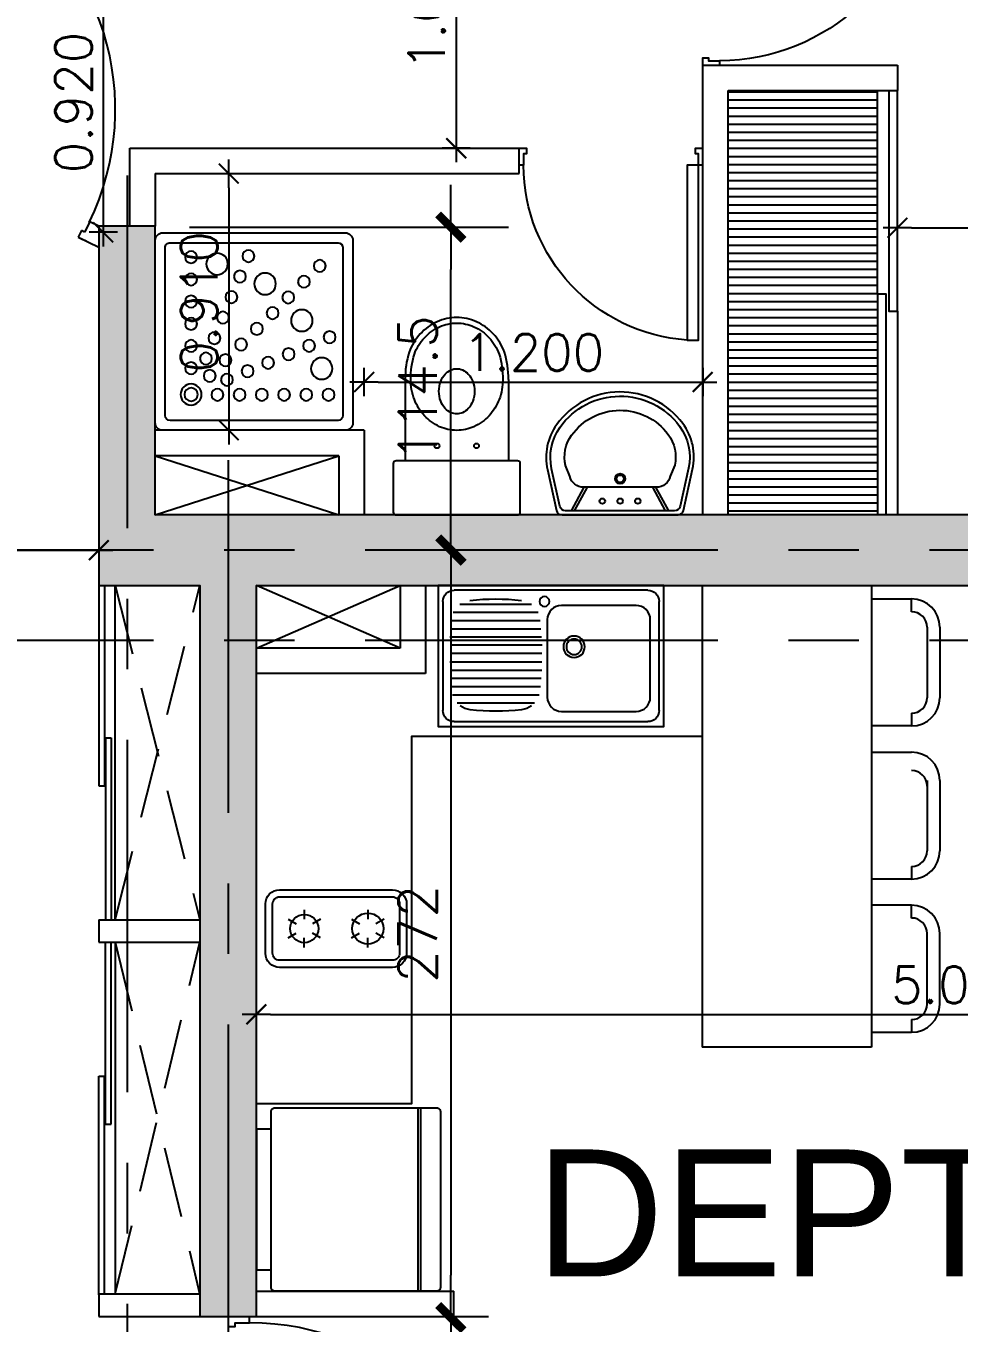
# Model space of a CAD drawing. Header units: millimetres. Extents: x 0 to 223, y -18 to 76.
# Drawn here: x 187.974 to 191.281, y 32.66 to 37.258 of the extents above; entities that cross this region are included whole.
import ezdxf

# ---------------------------------------------------------------- set-up
doc = ezdxf.new("R2010")
doc.units = ezdxf.units.MM
doc.linetypes.add('CENTER', pattern=[2, 1.25, -0.25, 0.25, -0.25])
doc.linetypes.add('HIDDEN', pattern=[0.375, 0.25, -0.125])
for name, color, linetype in [('01', 1, 'Continuous'), ('04', 4, 'Continuous'), ('06', 6, 'Continuous'), ('COTAS1', 2, 'Continuous'), ('Cotas2', 1, 'Continuous'), ('EJES', 1, 'CENTER'), ('GRIS', 9, 'Continuous'), ('MUROS_EST', 5, 'Continuous'), ('PUERTAS', 1, 'Continuous'), ('VIGAS_1', 2, 'Continuous')]:
    doc.layers.add(name, color=color, linetype=linetype)
doc.styles.add('Arial', font='arial.ttf')
doc.styles.add('INTERARQ', font='ROMANS.SHX')
doc.styles.add('ROMANS', font='romans.shx', dxfattribs={"height": 16.875})
doc.dimstyles.new('ESCALA_1-50', dxfattribs={"dimtxt": 0.13, "dimasz": 0.05, "dimexe": 0.18, "dimexo": 0.0625, "dimgap": 0.04, "dimtad": 1, "dimdec": 3, "dimzin": 0, "dimdsep": 46, "dimtxsty": 'INTERARQ', "dimblk": 'DIMTICK', "dimcen": 0.09, "dimse1": 1, "dimse2": 1, "dimclrd": 1, "dimclre": 1, "dimclrt": 2, "dimadec": 0, "dimazin": 0, "dimtfac": 4.5, "dimtdec": 3, "dimtofl": 0, "dimtmove": 2, "dimatfit": 3, "dimldrblk": 'DIMTICK', "dimfxl": 1, "dimtolj": 1, "dimtzin": 0, "dimarcsym": 0})
pattern_1 = [(0, (0, 0), (0, 6.985), [5.08, -1.905]), (90, (0, 0), (-6.985, 4e-16), [5.08, -1.905])]

# ---------------------------------------------------------------- blocks, each defined once
blk = doc.blocks.new('DIMTICK')
at = {"color": 1}
for p, q in [((0, 1), (0, -1)), ((-1, 0), (1, 0))]:
    blk.add_line(p, q, dxfattribs=at)
at = {"color": 3, "const_width": 0.141}
blk.add_lwpolyline([(0.707, 0.707), (-0.707, -0.707)], dxfattribs=at)
blk = doc.blocks.new('*D172')
at = {"layer": '01', "color": 1, "lineweight": -2, "transparency": 16777216}
blk.add_line((188.2477, 37.3964), (188.2477, 36.5765), dxfattribs=at)
at = {"layer": 'Defpoints', "color": 0, "transparency": 16777216}
for p in [(188.43, 37.4464), (188.2477, 36.5265), (188.43, 36.5265)]:
    blk.add_point(p, dxfattribs=at)
at = {"layer": '01', "color": 1, "lineweight": -2, "transparency": 16777216, "xscale": 0.05, "yscale": 0.05, "zscale": 0.05}
for p, rotation in [((188.2477, 37.4464), 90), ((188.2477, 36.5265), 270)]:
    blk.add_blockref('DIMTICK', p, dxfattribs=dict(at, rotation=rotation))
at = {"layer": '01', "color": 2, "transparency": 16777216, "insert": (188.1427, 36.9865), "char_height": 0.13, "attachment_point": 5, "rotation": 90, "style": 'INTERARQ'}
blk.add_mtext('\\A1;0.920', dxfattribs=at)
blk = doc.blocks.new('P_75')
at = {"color": 9}
blk.add_arc((-0.0129, 0.0592), 0.7221, 93.336, 179.9333, dxfattribs=at)
at = {"layer": 'PUERTAS'}
blk.add_lwpolyline([(-0.015, 0.06), (-0.055, 0.06), (-0.055, 0.78), (-0.0149, 0.78)], close=True, dxfattribs=at)
for points in [[(-0.75, 0), (-0.725, 0), (-0.725, 0.02), (-0.735, 0.02), (-0.735, 0.06), (-0.75, 0.06)], [(0, 0.06), (-0.015, 0.06), (-0.015, 0.02), (-0.025, 0.02), (-0.025, 0), (0, 0)]]:
    blk.add_lwpolyline(points, dxfattribs=at)
blk = doc.blocks.new('LAVPLATO')
for p, q in [((-0.343, -0.017), (0.343, -0.017)), ((-0.383, -0.443), (-0.383, -0.057)), ((0.0694, -0.0675), (0.3226, -0.0675)), ((0.383, -0.057), (0.383, -0.443)), ((0.0387, -0.1255), (0.3533, -0.1255)), ((0.0458, -0.0965), (0.3462, -0.0965)), ((0.0338, -0.1835), (0.3582, -0.1835)), ((0.0357, -0.1545), (0.3563, -0.1545)), ((0.0315, -0.2115), (0.3574, -0.2115)), ((0.0319, -0.2415), (0.3578, -0.2415)), ((0.0323, -0.2715), (0.3582, -0.2715)), ((0.0327, -0.3015), (0.3578, -0.3015)), ((0.0342, -0.3305), (0.3563, -0.3305)), ((0.0342, -0.3305), (0.3563, -0.3305)), ((0.0369, -0.3595), (0.3536, -0.3595)), ((0.0369, -0.3595), (0.3536, -0.3595)), ((0.0416, -0.3885), (0.3489, -0.3885)), ((0.0586, -0.4175), (0.3319, -0.4175)), ((0.343, -0.483), (-0.343, -0.483))]:
    blk.add_line(p, q)
blk.add_lwpolyline([(-0.4, 0), (0.4, 0), (0.4, -0.5), (-0.4, -0.5)], close=True)
blk.add_lwpolyline([(-0.302, -0.0709), (-0.037, -0.0709, -0.414214), (0.013, -0.1209), (0.013, -0.3965, -0.414214), (-0.037, -0.4465), (-0.302, -0.4465, -0.414214), (-0.352, -0.3965), (-0.352, -0.1209, -0.414214)], format="xyb", close=True)
for centre, radius in [((0.023, -0.057), 0.0175), ((-0.082, -0.2175), 0.038), ((-0.082, -0.2175), 0.0275)]:
    blk.add_circle(centre, radius)
for centre, radius, start, end in [((-0.343, -0.057), 0.04, 90, 180), ((0.343, -0.057), 0.04, 360, 90), ((0.196, -0.7978), 0.75, 83.0207, 96.9793), ((-0.343, -0.443), 0.04, 180, 270), ((0.1132, -0.3662), 0.075, 233.5695, 263.0207), ((0.1952, 0.3038), 0.75, 263.0207, 276.9793), ((0.2773, -0.3662), 0.075, 276.9793, 306.4305), ((0.343, -0.443), 0.04, 270, 360)]:
    blk.add_arc(centre, radius, start, end)
blk = doc.blocks.new('cocina_2platos')
for p, q in [((-0.17, -0.0798), (-0.1533, -0.1086)), ((-0.1033, -0.0798), (-0.12, -0.1086)), ((-0.2033, -0.1375), (-0.17, -0.1375)), ((-0.07, -0.1375), (-0.1033, -0.1375)), ((-0.17, -0.1952), (-0.1533, -0.1664)), ((-0.1033, -0.1952), (-0.12, -0.1664)), ((-0.17, -0.3048), (-0.1533, -0.3336)), ((-0.1033, -0.3048), (-0.12, -0.3336)), ((-0.2033, -0.3625), (-0.17, -0.3625)), ((-0.07, -0.3625), (-0.1033, -0.3625)), ((-0.17, -0.4202), (-0.1533, -0.3914)), ((-0.1033, -0.4202), (-0.12, -0.3914))]:
    blk.add_line(p, q)
blk.add_lwpolyline([(-0.2741, -0.45), (-0.2741, -0.05, -0.414214), (-0.2241, 0), (-0.0491, 0, -0.414214), (0.0009, -0.05), (0.0009, -0.45, -0.414214), (-0.0491, -0.5), (-0.2241, -0.5, -0.414214)], format="xyb", close=True)
at = {"color": 9}
blk.add_lwpolyline([(-0.2491, -0.45), (-0.2491, -0.05, -0.414214), (-0.2241, -0.025), (-0.0491, -0.025, -0.414214), (-0.0241, -0.05), (-0.0241, -0.45, -0.414214), (-0.0491, -0.475), (-0.2241, -0.475, -0.414214)], format="xyb", close=True, dxfattribs=at)
for centre, radius in [((-0.1366, -0.1375), 0.055), ((-0.1366, -0.3625), 0.05)]:
    blk.add_circle(centre, radius)
blk = doc.blocks.new('REFRI')
for p, q in [((-0.58, -0.325), (-0.58, 0.325)), ((-0.57, -0.325), (-0.57, 0.325))]:
    blk.add_line(p, q)
blk.add_lwpolyline([(-0.6368, 0.325), (-0.0632, 0.325, -0.414214), (-0.05, 0.3118), (-0.05, -0.3118, -0.414214), (-0.0632, -0.325), (-0.6368, -0.325, -0.414214), (-0.65, -0.3118), (-0.65, 0.3118, -0.414214)], format="xyb", close=True)
blk.add_lwpolyline([(-0.05, 0.25), (0, 0.25), (0, -0.25), (-0.05, -0.25)])
blk = doc.blocks.new('TICK1')
at = {"color": 2, "const_width": 0.2}
blk.add_lwpolyline([(-0.3, -0.3), (0.3, 0.3)], dxfattribs=at)
at = {"color": 2}
for points in [[(0, 0), (-1, 0)], [(0, 0), (1, 0)]]:
    blk.add_lwpolyline(points, dxfattribs=at)
blk = doc.blocks.new('P_65')
at = {"color": 9}
blk.add_arc((-0.0126, 0.059), 0.6224, 93.9051, 179.909, dxfattribs=at)
at = {"layer": 'PUERTAS'}
blk.add_lwpolyline([(-0.015, 0.06), (-0.055, 0.06), (-0.055, 0.68), (-0.015, 0.68)], close=True, dxfattribs=at)
for points in [[(-0.65, 0), (-0.625, 0), (-0.625, 0.02), (-0.635, 0.02), (-0.635, 0.06), (-0.65, 0.06)], [(0, 0.06), (-0.015, 0.06), (-0.015, 0.02), (-0.025, 0.02), (-0.025, 0), (0, 0)]]:
    blk.add_lwpolyline(points, dxfattribs=at)
blk = doc.blocks.new('SAPLN038')
at = {"color": 0}
for p, q in [((0.05, 0.75), (0.05, 0.07)), ((0.75, 0.77), (0.07, 0.77)), ((0.77, 0.07), (0.77, 0.75)), ((0.07, 0.05), (0.75, 0.05))]:
    blk.add_line(p, q, dxfattribs=at)
blk.add_lwpolyline([(0.04, 0.01), (0.78, 0.01, 0.414214), (0.81, 0.04), (0.81, 0.78, 0.414214), (0.78, 0.81), (0.04, 0.81, 0.414214), (0.01, 0.78), (0.01, 0.04, 0.414214)], format="xyb", close=True)
blk.add_lwpolyline([(0.04, 0.01), (0.78, 0.01, 0.414214), (0.81, 0.04), (0.81, 0.78, 0.414214), (0.78, 0.81), (0.04, 0.81, 0.414214), (0.01, 0.78), (0.01, 0.04, 0.414214)], format="xyb", close=True, dxfattribs=at)
for centre, radius in [((0.1541, 0.7116), 0.0243), ((0.3871, 0.7161), 0.0243), ((0.2602, 0.684), 0.0437), ((0.6758, 0.6758), 0.0243), ((0.1541, 0.6216), 0.0243), ((0.3527, 0.633), 0.0243), ((0.4547, 0.6035), 0.0437), ((0.6122, 0.6122), 0.0243), ((0.1541, 0.5316), 0.0243), ((0.3182, 0.5498), 0.0243), ((0.5486, 0.5486), 0.0243), ((0.2838, 0.4667), 0.0243), ((0.4849, 0.4849), 0.0243), ((0.6035, 0.4547), 0.0437), ((0.1541, 0.4416), 0.0243), ((0.4213, 0.4213), 0.0243), ((0.1541, 0.3516), 0.0243), ((0.2493, 0.3836), 0.0243), ((0.3576, 0.3576), 0.0243), ((0.6329, 0.3529), 0.0243), ((0.7161, 0.3873), 0.0243), ((0.2149, 0.3004), 0.0243), ((0.294, 0.294), 0.0243), ((0.5498, 0.3184), 0.0243), ((0.1541, 0.2616), 0.0243), ((0.3835, 0.2495), 0.0243), ((0.4666, 0.284), 0.0243), ((0.684, 0.2602), 0.0437), ((0.2304, 0.2304), 0.0243), ((0.3003, 0.2151), 0.0243), ((0.155, 0.155), 0.0428), ((0.155, 0.155), 0.0268), ((0.2616, 0.155), 0.0243), ((0.3516, 0.155), 0.0243), ((0.4416, 0.155), 0.0243), ((0.5316, 0.155), 0.0243), ((0.6216, 0.155), 0.0243), ((0.7116, 0.155), 0.0243)]:
    blk.add_circle(centre, radius, dxfattribs=at)
for centre, start, end in [((0.07, 0.75), 90, 180), ((0.75, 0.75), 0, 90), ((0.07, 0.07), 180, 270), ((0.75, 0.07), 270, 0)]:
    blk.add_arc(centre, 0.02, start, end, dxfattribs=at)
blk = doc.blocks.new('*D262')
at = {"layer": '01', "color": 1, "lineweight": -2, "transparency": 16777216}
blk.add_line((186.8821, 35.3997), (188.1821, 35.3997), dxfattribs=at)
at = {"layer": 'Defpoints', "color": 0, "transparency": 16777216}
for p in [(186.8321, 35.3997), (188.2321, 35.3997), (188.2321, 35.3997)]:
    blk.add_point(p, dxfattribs=at)
at = {"layer": '01', "color": 1, "lineweight": -2, "transparency": 16777216, "xscale": 0.05, "yscale": 0.05, "zscale": 0.05, "rotation": 180}
blk.add_blockref('DIMTICK', (186.8321, 35.3997), dxfattribs=at)
at = {"layer": '01', "color": 1, "lineweight": -2, "transparency": 16777216, "xscale": 0.05, "yscale": 0.05, "zscale": 0.05}
blk.add_blockref('DIMTICK', (188.2321, 35.3997), dxfattribs=at)
at = {"layer": '01', "color": 2, "transparency": 16777216, "insert": (187.5321, 35.5047), "char_height": 0.13, "attachment_point": 5, "style": 'INTERARQ'}
blk.add_mtext('\\A1;1.400', dxfattribs=at)
blk = doc.blocks.new('*D263')
at = {"layer": '01', "color": 1, "lineweight": -2, "transparency": 16777216}
blk.add_line((191.1121, 36.5429), (193.7403, 36.5429), dxfattribs=at)
at = {"layer": 'Defpoints', "color": 0, "transparency": 16777216}
for p in [(193.7903, 36.5429), (191.0621, 35.5247), (193.7903, 35.5247)]:
    blk.add_point(p, dxfattribs=at)
at = {"layer": '01', "color": 1, "lineweight": -2, "transparency": 16777216, "xscale": 0.05, "yscale": 0.05, "zscale": 0.05, "rotation": 180}
blk.add_blockref('DIMTICK', (191.0621, 36.5429), dxfattribs=at)
at = {"layer": '01', "color": 1, "lineweight": -2, "transparency": 16777216, "xscale": 0.05, "yscale": 0.05, "zscale": 0.05}
blk.add_blockref('DIMTICK', (193.7903, 36.5429), dxfattribs=at)
at = {"layer": '01', "color": 2, "transparency": 16777216, "insert": (192.4262, 36.6479), "char_height": 0.13, "attachment_point": 5, "style": 'INTERARQ'}
blk.add_mtext('\\A1;2.728', dxfattribs=at)
blk = doc.blocks.new('*D265')
at = {"layer": '01', "color": 1, "lineweight": -2, "transparency": 16777216}
blk.add_line((189.4985, 37.8296), (189.4985, 36.8747), dxfattribs=at)
at = {"layer": 'Defpoints', "color": 0, "transparency": 16777216}
for p in [(188.7822, 37.8796), (188.7822, 36.8247), (189.4985, 36.8247)]:
    blk.add_point(p, dxfattribs=at)
at = {"layer": '01', "color": 1, "lineweight": -2, "transparency": 16777216, "xscale": 0.05, "yscale": 0.05, "zscale": 0.05}
for p, rotation in [((189.4985, 37.8796), 90), ((189.4985, 36.8247), 270)]:
    blk.add_blockref('DIMTICK', p, dxfattribs=dict(at, rotation=rotation))
at = {"layer": '01', "color": 2, "transparency": 16777216, "insert": (189.3935, 37.3521), "char_height": 0.13, "attachment_point": 5, "rotation": 90, "style": 'INTERARQ'}
blk.add_mtext('\\A1;1.055', dxfattribs=at)
blk = doc.blocks.new('*D266')
at = {"layer": '01', "color": 1, "lineweight": -2, "transparency": 16777216}
blk.add_line((189.2221, 35.9958), (190.3221, 35.9958), dxfattribs=at)
at = {"layer": 'Defpoints', "color": 0, "transparency": 16777216}
for p in [(190.3721, 35.9958), (189.1721, 35.5247), (190.3721, 35.5247)]:
    blk.add_point(p, dxfattribs=at)
at = {"layer": '01', "color": 1, "lineweight": -2, "transparency": 16777216, "xscale": 0.05, "yscale": 0.05, "zscale": 0.05, "rotation": 180}
blk.add_blockref('DIMTICK', (189.1721, 35.9958), dxfattribs=at)
at = {"layer": '01', "color": 1, "lineweight": -2, "transparency": 16777216, "xscale": 0.05, "yscale": 0.05, "zscale": 0.05}
blk.add_blockref('DIMTICK', (190.3721, 35.9958), dxfattribs=at)
at = {"layer": '01', "color": 2, "transparency": 16777216, "insert": (189.7721, 36.1008), "char_height": 0.13, "attachment_point": 5, "style": 'INTERARQ'}
blk.add_mtext('\\A1;1.200', dxfattribs=at)
blk = doc.blocks.new('*D267')
at = {"layer": '01', "color": 1, "lineweight": -2, "transparency": 16777216}
blk.add_line((188.6925, 36.6847), (188.6925, 35.8747), dxfattribs=at)
at = {"layer": 'Defpoints', "color": 0, "transparency": 16777216}
for p in [(189.1721, 36.7347), (188.6925, 35.8247), (189.1721, 35.8247)]:
    blk.add_point(p, dxfattribs=at)
at = {"layer": '01', "color": 1, "lineweight": -2, "transparency": 16777216, "xscale": 0.05, "yscale": 0.05, "zscale": 0.05}
for p, rotation in [((188.6925, 36.7347), 90), ((188.6925, 35.8247), 270)]:
    blk.add_blockref('DIMTICK', p, dxfattribs=dict(at, rotation=rotation))
at = {"layer": '01', "color": 2, "transparency": 16777216, "insert": (188.5875, 36.2797), "char_height": 0.13, "attachment_point": 5, "rotation": 90, "style": 'INTERARQ'}
blk.add_mtext('\\A1;0.910', dxfattribs=at)
blk = doc.blocks.new('*D268')
at = {"layer": '01', "color": 1, "lineweight": -2, "transparency": 16777216}
blk.add_line((188.8403, 33.754), (193.7403, 33.754), dxfattribs=at)
at = {"layer": 'Defpoints', "color": 0, "transparency": 16777216}
for p in [(188.7903, 35.0797), (193.7903, 35.0797), (193.7903, 33.754)]:
    blk.add_point(p, dxfattribs=at)
at = {"layer": '01', "color": 1, "lineweight": -2, "transparency": 16777216, "xscale": 0.05, "yscale": 0.05, "zscale": 0.05, "rotation": 180}
blk.add_blockref('DIMTICK', (188.7903, 33.754), dxfattribs=at)
at = {"layer": '01', "color": 1, "lineweight": -2, "transparency": 16777216, "xscale": 0.05, "yscale": 0.05, "zscale": 0.05}
blk.add_blockref('DIMTICK', (193.7903, 33.754), dxfattribs=at)
at = {"layer": '01', "color": 2, "transparency": 16777216, "insert": (191.2903, 33.859), "char_height": 0.13, "attachment_point": 5, "style": 'INTERARQ'}
blk.add_mtext('\\A1;5.000', dxfattribs=at)

msp = doc.modelspace()

# ---------------------------------------------------------------- hatches: boundary and pattern name
at = {"layer": 'GRIS'}
h = msp.add_hatch(dxfattribs=at)
h.set_pattern_fill('LINE', color=8, scale=0.009, style=0)
h.set_pattern_definition([(0, (-668.404152, 1114.073354), (0, 0.028575), [])])
h.paths.add_polyline_path([(190.9921, 36.307), (190.9921, 37.0497), (190.4621, 37.0497), (190.4621, 35.5247), (190.9921, 35.5247)])
at = {"layer": 'MUROS_EST', "transparency": 33554687}
h = msp.add_hatch(dxfattribs=at)
h.set_pattern_fill('ANGLE', color=256)
h.set_pattern_definition(pattern_1)
h.paths.add_polyline_path([(194.0414, 28.6048), (193.9003, 28.6197), (193.9003, 27.9297), (194.0414, 27.9297)])
h.paths.add_polyline_path([(194.0414, 29.9584), (193.9003, 28.6197), (194.0414, 28.6197)])
h.paths.add_polyline_path([(194.0331, 29.8797), (193.8903, 29.8797), (193.8903, 28.6197), (193.9003, 28.6197)])
h.paths.add_polyline_path([(194.0414, 29.9584), (194.0414, 30.0097), (193.8903, 30.0097), (193.8903, 29.8797), (194.0331, 29.8797)])
h.paths.add_polyline_path([(193.8903, 29.9397), (193.7903, 29.9397), (193.7903, 29.8797), (193.8903, 29.8797)])
h.paths.add_polyline_path([(193.8903, 29.9697), (193.7903, 29.9697), (193.7903, 29.9397), (193.8903, 29.9397)])
h.paths.add_polyline_path([(193.8903, 30.0097), (193.7903, 30.0097), (193.7903, 29.9697), (193.8903, 29.9697)])
h.paths.add_polyline_path([(188.3321, 36.5482), (188.2321, 36.5482), (188.2321, 35.3997), (188.3321, 35.3997)])
h.paths.add_polyline_path([(187.6072, 42.1697), (187.4821, 42.1697), (187.4821, 40.8095), (187.6072, 40.8095)])
h.paths.add_polyline_path([(187.4821, 42.1697), (187.3572, 42.1697), (187.3572, 40.8095), (187.4821, 40.8095)])
h.paths.add_polyline_path([(187.4821, 44.0496), (187.3572, 44.0496), (187.3572, 42.1697), (187.4821, 42.1697)])
h.paths.add_polyline_path([(187.6072, 44.0496), (187.4821, 44.0496), (187.4821, 42.1697), (187.6072, 42.1697)])
h.paths.add_polyline_path([(187.4821, 44.1496), (187.3572, 44.1496), (187.3572, 44.0496), (187.4821, 44.0496)])
h.paths.add_polyline_path([(187.6072, 44.1496), (187.4821, 44.1496), (187.4821, 44.0496), (187.6072, 44.0496)])
h.paths.add_polyline_path([(181.5321, 43.2351), (181.3821, 43.2351), (181.3821, 42.1697), (181.5321, 42.1697)])
h.paths.add_polyline_path([(181.5321, 42.1697), (181.3821, 42.1697), (181.3821, 40.8095), (181.5321, 40.8095)])
h.paths.add_polyline_path([(181.5321, 40.8095), (181.3821, 40.8095), (181.3821, 40.2496), (181.5321, 40.2496)])
h.paths.add_polyline_path([(181.6321, 40.8095), (181.5321, 40.8095), (181.5321, 40.2496), (181.6321, 40.2496)])
h.paths.add_polyline_path([(181.5321, 35.3997), (181.3821, 35.3997), (181.3821, 35.2047), (181.5321, 35.2047)])
h.paths.add_polyline_path([(181.5321, 36.1797), (181.3821, 36.1797), (181.3821, 35.3997), (181.5321, 35.3997)])
h.paths.add_polyline_path([(181.5321, 35.2047), (181.3821, 35.2047), (181.0321, 35.2047), (181.0321, 35.0797), (181.5321, 35.0797)])
h.paths.add_polyline_path([(181.5321, 35.0797), (181.0321, 35.0797), (181.0321, 34.9547), (181.5321, 34.9547)])
h.paths.add_polyline_path([(181.0321, 35.0797), (180.9321, 35.0797), (180.9321, 34.9547), (181.0321, 34.9547)])
h.paths.add_polyline_path([(181.0321, 35.2047), (180.9321, 35.2047), (180.9321, 35.0797), (181.0321, 35.0797)])
h.paths.add_polyline_path([(181.5321, 19.2731), (181.4321, 19.2731), (181.4321, 15.8967), (181.5321, 15.8967)])
h = msp.add_hatch(color=256, dxfattribs=at)
h.dxf.hatch_style = 1
h.paths.add_polyline_path([(194.0403, 30.0097), (193.7903, 30.0097), (193.7903, 28.0297), (190.5671, 28.0297), (190.5671, 31.7297), (188.2321, 31.7297), (188.2321, 31.5297), (190.3671, 31.5297), (190.3671, 28.0297), (188.2321, 28.0297), (188.2321, 27.8297), (193.4903, 27.8297), (193.4903, 27.3697), (193.6903, 27.3692), (193.6903, 27.8297), (194.0414, 27.8297)])
h.paths.add_polyline_path([(194.0403, 36.5897), (193.7903, 36.5897), (193.7903, 35.5247), (188.4321, 35.5247), (188.4321, 36.5482), (188.2321, 36.5482), (188.2321, 35.2747), (188.5903, 35.2747), (188.5903, 32.6827), (188.7903, 32.6827), (188.7903, 35.2747), (194.0403, 35.2747)])
h.paths.add_polyline_path([(187.6072, 44.1496), (187.3572, 44.1496), (187.3572, 43.9496), (187.3572, 37.4752), (187.0707, 36.8907), (187.2503, 36.8027), (187.6072, 37.5308)])
h.paths.add_polyline_path([(181.6321, 43.9496), (182.8146, 43.9496), (182.8146, 44.1496), (181.3821, 44.1496), (181.3821, 40.2496), (181.6321, 40.2496)])
h.paths.add_polyline_path([(186.8321, 31.4397), (186.6321, 31.4397), (186.6321, 29.9797), (180.9321, 29.9797), (180.9321, 29.7797), (186.6321, 29.7797), (186.6321, 28.3197), (186.8321, 28.3197)])
h.paths.add_polyline_path([(186.8321, 27.3697), (186.6321, 27.3697), (186.6321, 24.7797), (180.9321, 24.7797), (180.9321, 24.5797), (181.4321, 24.5797), (181.4321, 23.5797), (181.6321, 23.5797), (181.6321, 24.5797), (186.6321, 24.5797), (186.6321, 24.0797), (186.8321, 24.0797)])
h.paths.add_polyline_path([(187.5822, 22.4897), (187.2375, 23.2205), (187.0566, 23.1351), (187.3822, 22.4448), (187.3822, 20.225), (187.3821, 16.0467), (187.3821, 15.7967), (187.5822, 15.7967), (187.5822, 15.9967), (187.5822, 16.0429), (187.5822, 20.225)])
h.paths.add_polyline_path([(181.6321, 19.2731), (181.4321, 19.2731), (181.4321, 15.9967), (181.6321, 15.9967)])
h.paths.add_polyline_path([(181.6321, 19.4796), (181.4321, 19.4796), (181.4321, 19.2731), (181.6321, 19.2731)])
h.paths.add_polyline_path([(182.8167, 15.9967), (181.6321, 15.9967), (181.6321, 15.7967), (182.8167, 15.7967)])
h.paths.add_polyline_path([(181.6321, 15.9967), (181.4321, 15.9967), (181.4321, 15.7967), (181.6321, 15.7967)])
h.paths.add_polyline_path([(193.9903, 20.5197), (193.7903, 20.5197), (193.7903, 19.2731), (193.9903, 19.2731)])
h.paths.add_polyline_path([(193.9903, 19.2731), (193.7903, 19.2731), (193.7903, 15.9967), (193.9903, 15.9967)])
h.paths.add_polyline_path([(193.7903, 15.9967), (193.5903, 15.9967), (193.5903, 15.7967), (193.7903, 15.7967)])
h.paths.add_polyline_path([(193.9903, 15.9967), (193.7903, 15.9967), (193.7903, 15.7967), (193.9903, 15.7967)])
h = msp.add_hatch(dxfattribs=at)
h.set_pattern_fill('ANGLE', color=256)
h.set_pattern_definition(pattern_1)
h.paths.add_polyline_path([(189.4796, 35.5247), (189.2856, 35.5247), (188.6903, 35.5247), (188.6903, 35.3997), (189.4796, 35.3997)])
h.paths.add_polyline_path([(188.3321, 36.5482), (188.2321, 36.5482), (188.2321, 35.3997), (188.3321, 35.3997)])
h.paths.add_polyline_path([(190.4671, 27.9297), (188.6903, 27.9297), (188.6903, 27.8297), (190.4671, 27.8297)])
h.paths.add_polyline_path([(188.6903, 27.9297), (188.3321, 27.9297), (188.3321, 27.8297), (188.6903, 27.8297)])
h.paths.add_polyline_path([(194.0414, 28.6048), (193.9003, 28.6197), (193.9003, 27.9297), (194.0414, 27.9297)])
h.paths.add_polyline_path([(194.0414, 29.8797), (194.0331, 29.8797), (193.9003, 28.6197), (194.0414, 28.6197)])
h.paths.add_polyline_path([(194.0331, 29.8797), (193.8903, 29.8797), (193.8903, 28.6197), (193.9003, 28.6197)])
at = {"layer": 'VIGAS_1', "transparency": 33554687}
h = msp.add_hatch(dxfattribs=at)
h.set_pattern_fill('ANGLE', color=5)
h.set_pattern_definition(pattern_1)
h.paths.add_polyline_path([(138.4619, 31.4405), (138.3619, 31.4405), (138.3619, 29.9805), (132.7619, 29.9805), (132.7619, 29.8805), (138.4619, 29.8805)])
h.paths.add_polyline_path([(138.5619, 31.4405), (138.4619, 31.4405), (138.4619, 29.8805), (138.5619, 29.8805)])
h.paths.add_polyline_path([(138.4619, 29.8805), (132.7619, 29.8805), (132.7619, 29.7805), (138.3619, 29.7805), (138.3619, 28.6205), (138.4619, 28.6205)])
h.paths.add_polyline_path([(138.4619, 28.6205), (138.3619, 28.6205), (138.3619, 28.3205), (138.4619, 28.3205)])
h.paths.add_polyline_path([(138.5619, 28.6205), (138.4619, 28.6205), (138.4619, 28.3205), (138.5619, 28.3205)])
h.paths.add_polyline_path([(141.5929, 27.9305), (140.42, 27.9305), (140.42, 27.8305), (141.5929, 27.8305)])
h.paths.add_polyline_path([(140.42, 27.9305), (140.0619, 27.9305), (140.0619, 27.8305), (140.42, 27.8305)])
h.paths.add_polyline_path([(140.0619, 27.9305), (139.9619, 27.9305), (139.9619, 27.8305), (140.0619, 27.8305)])
h.paths.add_polyline_path([(142.1969, 27.9305), (141.5929, 27.9305), (141.5929, 27.8305), (142.1969, 27.8305)])
h.paths.add_polyline_path([(142.1969, 29.8805), (142.0969, 29.8805), (142.0969, 28.6205), (142.1969, 28.6205)])
h.paths.add_polyline_path([(142.2969, 29.8805), (142.1969, 29.8805), (142.1969, 28.6205), (142.2969, 28.6205), (142.2969, 29.2005)])
h.paths.add_polyline_path([(142.2969, 30.9722), (142.1969, 30.9722), (142.1969, 29.8805), (142.2969, 29.8805)])
h.paths.add_polyline_path([(142.1969, 30.9722), (142.0969, 30.9722), (142.0969, 29.8805), (142.1969, 29.8805)])
h.paths.add_polyline_path([(142.1969, 31.6305), (140.42, 31.6305), (140.42, 31.5305), (142.0969, 31.5305), (142.0969, 30.9722), (142.1969, 30.9722)])
h.paths.add_polyline_path([(142.2969, 31.6305), (142.1969, 31.6305), (142.1969, 30.9722), (142.2969, 30.9722)])
h.paths.add_polyline_path([(142.2969, 31.7305), (142.1969, 31.7305), (142.1969, 31.6305), (142.2969, 31.6305)])
h.paths.add_polyline_path([(142.1969, 31.7305), (140.42, 31.7305), (140.42, 31.6305), (142.1969, 31.6305)])
h.paths.add_polyline_path([(140.42, 31.7305), (140.0619, 31.7305), (140.0619, 31.6305), (140.42, 31.6305)])
h.paths.add_polyline_path([(140.0619, 31.7305), (139.9619, 31.7305), (139.9619, 31.6305), (140.0619, 31.6305)])
h.paths.add_polyline_path([(140.0619, 31.6305), (139.9619, 31.6305), (139.9619, 31.5305), (140.0619, 31.5305)])
h.paths.add_polyline_path([(140.42, 31.6305), (140.0619, 31.6305), (140.0619, 31.5305), (140.42, 31.5305)])
h.paths.add_polyline_path([(133.3619, 24.5805), (137.4869, 24.5805), (137.4869, 24.6805), (132.7619, 24.6805), (132.7619, 24.5805), (133.1619, 24.5805), (133.1619, 24.0483), (133.2619, 24.0483), (133.3619, 24.0483)])
h.paths.add_polyline_path([(133.3619, 24.0483), (133.2619, 24.0483), (133.1619, 24.0483), (133.1619, 21.8804), (133.3619, 21.8804)])
h.paths.add_polyline_path([(137.4869, 24.7805), (132.7619, 24.7805), (132.7619, 24.6805), (137.4869, 24.6805)])
h.paths.add_polyline_path([(138.4619, 24.6805), (137.4869, 24.6805), (137.4869, 24.5805), (138.3619, 24.5805), (138.3619, 24.0805), (138.4619, 24.0805)])
h.paths.add_polyline_path([(138.5619, 24.6805), (138.4619, 24.6805), (138.4619, 24.0805), (138.5619, 24.0805)])
h.paths.add_polyline_path([(138.4619, 25.1305), (138.3619, 25.1305), (138.3619, 24.7805), (137.4869, 24.7805), (137.4869, 24.6805), (138.4619, 24.6805)])
h.paths.add_polyline_path([(138.5619, 25.1305), (138.4619, 25.1305), (138.4619, 24.6805), (138.5619, 24.6805)])
h.paths.add_polyline_path([(140.0619, 25.1305), (139.9619, 25.1305), (139.9619, 24.6805), (140.0619, 24.6805)])
h.paths.add_polyline_path([(140.1619, 25.0305), (140.42, 25.0305), (140.42, 25.1305), (140.0619, 25.1305), (140.0619, 24.6805), (140.1619, 24.6805)])
h.paths.add_polyline_path([(140.1619, 24.6805), (140.0619, 24.6805), (140.0619, 24.3305), (140.1619, 24.3305)])
h.paths.add_polyline_path([(140.0619, 24.6805), (139.9619, 24.6805), (139.9619, 24.3305), (140.0619, 24.3305)])
h.paths.add_polyline_path([(140.0619, 25.2305), (139.9619, 25.2305), (139.9619, 25.1305), (140.0619, 25.1305)])
h.paths.add_polyline_path([(140.42, 25.2305), (140.0619, 25.2305), (140.0619, 25.1305), (140.42, 25.1305)])
h.paths.add_polyline_path([(140.7676, 25.2305), (140.42, 25.2305), (140.42, 25.1305), (140.7676, 25.1305)])
h.paths.add_polyline_path([(140.7676, 25.1305), (140.42, 25.1305), (140.42, 25.0305), (140.7676, 25.0305)])
h.paths.add_polyline_path([(142.1969, 25.2305), (140.7676, 25.2305), (140.7676, 25.1305), (142.1969, 25.1305)])
h.paths.add_polyline_path([(142.1969, 25.1305), (140.7676, 25.1305), (140.7676, 25.0305), (140.8119, 25.0305), (142.1969, 25.0305)])
h.paths.add_polyline_path([(145.32, 25.2305), (142.1969, 25.2305), (142.1969, 25.1305), (145.32, 25.1305)])
h.paths.add_polyline_path([(145.32, 25.1305), (142.1969, 25.1305), (142.1969, 25.0305), (145.32, 25.0305)])
h.paths.add_polyline_path([(145.72, 25.1305), (145.32, 25.1305), (145.32, 25.0305), (145.52, 25.0305), (145.52, 24.6805), (145.72, 24.6805)])
h.paths.add_polyline_path([(145.72, 25.2305), (145.42, 25.2305), (145.32, 25.2305), (145.32, 25.1305), (145.72, 25.1305)])
h.paths.add_polyline_path([(145.72, 24.6805), (145.52, 24.6805), (145.52, 23.8897), (145.72, 23.8897)])
h.paths.add_polyline_path([(181.5321, 19.2731), (181.4321, 19.2731), (181.4321, 15.8967), (181.5321, 15.8967)])
h.paths.add_polyline_path([(181.5321, 19.4796), (181.4321, 19.4796), (181.4321, 19.2731), (181.5321, 19.2731)])
h.paths.add_polyline_path([(190.4671, 27.9297), (188.6903, 27.9297), (188.6903, 27.8297), (190.4671, 27.8297)])
h.paths.add_polyline_path([(188.6903, 27.9297), (188.3321, 27.9297), (188.3321, 27.8297), (188.6903, 27.8297)])
h.paths.add_polyline_path([(194.0414, 29.9584), (193.9003, 28.6197), (194.0414, 28.6197)])
h.paths.add_polyline_path([(194.0414, 28.6048), (193.9003, 28.6197), (193.9003, 27.9297), (194.0414, 27.9297)])
h.paths.add_polyline_path([(194.0331, 29.8797), (193.8903, 29.8797), (193.8903, 28.6197), (193.9003, 28.6197)])
h.paths.add_polyline_path([(194.0414, 29.9584), (194.0414, 30.0097), (193.8903, 30.0097), (193.8903, 29.8797), (194.0331, 29.8797)])
h.paths.add_polyline_path([(193.8903, 29.9397), (193.7903, 29.9397), (193.7903, 29.8797), (193.8903, 29.8797)])
h.paths.add_polyline_path([(193.8903, 30.0097), (193.7903, 30.0097), (193.7903, 29.9697), (193.8903, 29.9697)])
h.paths.add_polyline_path([(181.5321, 36.1797), (181.3821, 36.1797), (181.3821, 35.3997), (181.5321, 35.3997)])
h.paths.add_polyline_path([(181.5321, 35.3997), (181.3821, 35.3997), (181.3821, 35.2047), (181.5321, 35.2047)])
h.paths.add_polyline_path([(181.5321, 35.2047), (181.3821, 35.2047), (181.0321, 35.2047), (181.0321, 35.0797), (181.5321, 35.0797)])
h.paths.add_polyline_path([(181.5321, 35.0797), (181.0321, 35.0797), (181.0321, 34.9547), (181.5321, 34.9547)])
h.paths.add_polyline_path([(181.0321, 35.2047), (180.9321, 35.2047), (180.9321, 35.0797), (181.0321, 35.0797)])
h.paths.add_polyline_path([(181.0321, 35.0797), (180.9321, 35.0797), (180.9321, 34.9547), (181.0321, 34.9547)])
h.paths.add_polyline_path([(186.8321, 35.9497), (186.7321, 35.9497), (186.7321, 35.3997), (186.8321, 35.3997)])
h.paths.add_polyline_path([(186.7321, 35.9497), (186.6321, 35.9497), (186.6321, 35.3997), (186.7321, 35.3997)])
h.paths.add_polyline_path([(186.8321, 35.3997), (186.7321, 35.3997), (186.7321, 35.0797), (186.8321, 35.0797)])
h.paths.add_polyline_path([(188.3321, 36.5482), (188.2321, 36.5482), (188.2321, 35.3997), (188.3321, 35.3997)])
h.paths.add_polyline_path([(187.4821, 42.1697), (187.3572, 42.1697), (187.3572, 40.8095), (187.4821, 40.8095)])
h.paths.add_polyline_path([(187.6072, 42.1697), (187.4821, 42.1697), (187.4821, 40.8095), (187.6072, 40.8095)])
h.paths.add_polyline_path([(187.6072, 44.0496), (187.4821, 44.0496), (187.4821, 42.1697), (187.6072, 42.1697)])
h.paths.add_polyline_path([(187.4821, 44.0496), (187.3572, 44.0496), (187.3572, 42.1697), (187.4821, 42.1697)])
h.paths.add_polyline_path([(181.5321, 43.2351), (181.3821, 43.2351), (181.3821, 42.1697), (181.5321, 42.1697)])
h.paths.add_polyline_path([(181.5321, 42.1697), (181.3821, 42.1697), (181.3821, 40.8095), (181.5321, 40.8095)])
h.paths.add_polyline_path([(181.5321, 40.8095), (181.3821, 40.8095), (181.3821, 40.2496), (181.5321, 40.2496)])
h.paths.add_polyline_path([(181.6321, 40.8095), (181.5321, 40.8095), (181.5321, 40.2496), (181.6321, 40.2496)])

# ---------------------------------------------------------------- linework, layer by layer
at = {"layer": '06'}
for p, q in [((190.3721, 37.1197), (191.0621, 37.1197)), ((190.3721, 35.5247), (190.3721, 37.1197)), ((191.0621, 37.1197), (191.0621, 37.0297)), ((190.4621, 37.0297), (191.0621, 37.0297)), ((190.4621, 35.5247), (190.4621, 37.0297)), ((188.3421, 36.5482), (188.3421, 36.8247)), ((188.3421, 36.8247), (189.7221, 36.8247)), ((189.7221, 36.7347), (189.7221, 36.8247)), ((188.4321, 36.7347), (189.7221, 36.7347)), ((188.4321, 36.7347), (188.4321, 36.5482)), ((188.4321, 35.5247), (188.4321, 36.5482)), ((189.1721, 35.8247), (188.4321, 35.8247)), ((189.1721, 35.8247), (189.1721, 35.5247)), ((189.0821, 35.7347), (188.4321, 35.7347)), ((189.0821, 35.7347), (189.0821, 35.5247)), ((189.3003, 35.2747), (189.3003, 35.0522)), ((189.3903, 35.2747), (189.3903, 34.9622)), ((189.3003, 35.0522), (188.7903, 35.0522)), ((189.3903, 34.9622), (188.7903, 34.9622)), ((188.7903, 32.7727), (189.4903, 32.7727)), ((189.4903, 32.6827), (189.4903, 32.7727)), ((188.7903, 32.6827), (189.6127, 32.6827))]:
    msp.add_line(p, q, dxfattribs=at)
at = {"layer": 'COTAS1', "color": 2}
for p, q in [((189.4796, 35.5497), (189.4796, 36.3947)), ((189.4796, 35.2497), (189.4796, 32.8292))]:
    msp.add_line(p, q, dxfattribs=at)
at = {"layer": 'Cotas2'}
msp.add_line((188.5532, 36.5447), (189.6834, 36.5447), dxfattribs=at)
msp.add_line((188.5532, 36.5447), (189.6834, 36.5447), dxfattribs=at)
at = {"layer": 'EJES'}
for p, q in [((188.3321, 36.7277), (188.3321, 12.0971)), ((188.6903, 35.7183), (188.6903, 12.0971)), ((198.4257, 35.3997), (177.2325, 35.3997)), ((198.4257, 35.0797), (177.2325, 35.0797))]:
    msp.add_line(p, q, dxfattribs=at)
at = {"layer": 'GRIS', "color": 8}
for p, q in [((190.9921, 36.307), (190.9921, 37.0297)), ((191.0621, 36.247), (191.0621, 35.5247)), ((188.4321, 35.7347), (189.0821, 35.5247)), ((188.4321, 35.5247), (189.0821, 35.7347)), ((188.7903, 35.0522), (189.3003, 35.2747)), ((189.3003, 35.0522), (188.7903, 35.2747))]:
    msp.add_line(p, q, dxfattribs=at)
at = {"layer": 'GRIS'}
for p, q in [((188.1996, 36.5641), (188.1815, 36.5271)), ((188.2321, 36.5482), (188.1996, 36.5641)), ((188.1702, 36.5327), (188.159, 36.5099)), ((188.1815, 36.5271), (188.1702, 36.5327)), ((188.159, 36.5099), (188.1875, 36.496)), ((188.159, 36.5099), (188.2321, 36.4742)), ((189.3174, 36.0046), (189.3174, 35.7164)), ((189.6837, 36.0045), (189.6837, 35.7164)), ((189.2756, 35.7064), (189.2756, 35.5347)), ((189.7156, 35.7164), (189.2856, 35.7164)), ((189.7256, 35.5347), (189.7256, 35.7064)), ((189.2856, 35.5247), (189.7156, 35.5247)), ((188.2321, 35.2747), (188.2321, 34.5647)), ((188.2521, 35.2747), (188.2521, 34.5647)), ((188.2562, 34.7347), (188.2562, 34.0897)), ((188.2562, 34.7347), (188.2762, 34.7347)), ((188.2762, 34.7347), (188.2762, 34.0897)), ((188.2321, 34.5647), (188.2521, 34.5647)), ((188.2562, 33.3647), (188.2562, 34.0097)), ((188.2762, 33.3647), (188.2762, 34.0097)), ((188.2321, 32.7597), (188.2321, 33.5347)), ((188.2321, 33.5347), (188.2521, 33.5347)), ((188.2521, 32.7627), (188.2521, 33.5347)), ((188.2562, 33.3647), (188.2762, 33.3647)), ((188.7903, 32.6827), (189.4903, 32.6827))]:
    msp.add_line(p, q, dxfattribs=at)
at = {"layer": 'GRIS', "ltscale": 0.0002}
for p, q in [((188.2903, 34.0897), (188.2903, 35.2747)), ((188.2321, 34.0897), (188.2321, 34.0097)), ((188.2321, 34.0897), (188.5903, 34.0897)), ((188.2321, 34.0097), (188.5903, 34.0097)), ((188.2903, 34.0097), (188.2903, 32.7627)), ((188.2321, 32.7627), (188.5903, 32.7627)), ((188.2321, 32.7627), (188.2321, 32.6827)), ((188.2321, 32.6827), (188.5903, 32.6827))]:
    msp.add_line(p, q, dxfattribs=at)
at = {"layer": 'GRIS', "linetype": 'HIDDEN'}
for p, q in [((188.2903, 34.0897), (188.5903, 35.2747)), ((188.2903, 35.2747), (188.5903, 34.0897)), ((188.2903, 34.0097), (188.5903, 32.7597)), ((188.2903, 32.7627), (188.5903, 34.0097))]:
    msp.add_line(p, q, dxfattribs=at)
at = {"layer": 'GRIS', "color": 9}
for p, q in [((190.3703, 35.2747), (190.3703, 33.6376)), ((190.9703, 35.2747), (190.9703, 33.6376)), ((190.9702, 35.2266), (191.1124, 35.2266)), ((191.1124, 35.1816), (191.1124, 35.2266)), ((191.1674, 35.1266), (191.1674, 34.8766)), ((191.2124, 35.1266), (191.2124, 34.8766)), ((191.1124, 34.8216), (191.1124, 34.7766)), ((191.1124, 34.7766), (190.9703, 34.7766)), ((190.9703, 34.6836), (191.1124, 34.6836)), ((191.1675, 34.5836), (191.1675, 34.3336)), ((191.2125, 34.5836), (191.2125, 34.3336)), ((191.1125, 34.2786), (191.1125, 34.2336)), ((191.1125, 34.2336), (190.9704, 34.2336)), ((191.1125, 34.1406), (190.9704, 34.1407)), ((191.1125, 34.0956), (191.1125, 34.1406)), ((191.1675, 33.7906), (191.1675, 34.0406)), ((191.2125, 33.7906), (191.2125, 34.0406)), ((191.1124, 33.7356), (191.1124, 33.6906)), ((190.9703, 33.6907), (191.1124, 33.6906)), ((190.9703, 33.6376), (190.3703, 33.6376))]:
    msp.add_line(p, q, dxfattribs=at)
at = {"layer": 'GRIS', "color": 8}
for points in [[(191.0321, 37.0297), (191.0321, 36.247), (191.0621, 36.247), (191.0621, 37.0297)], [(191.0221, 35.5247), (191.0221, 36.307), (190.9921, 36.307), (190.9921, 35.5247)]]:
    msp.add_lwpolyline(points, dxfattribs=at)
at = {"layer": 'GRIS'}
for points in [[(189.5006, 35.8244, -0.106666), (189.4395, 35.8375, -0.10151), (189.3858, 35.8765, -0.094979), (189.3503, 35.9342, -0.090825), (189.3374, 36.0045, -0.071105), (189.3503, 36.0949, -0.094979), (189.3858, 36.1526, -0.10151), (189.4395, 36.1916, -0.106666), (189.5006, 36.2047, -0.106666), (189.5616, 36.1916, -0.10151), (189.6153, 36.1526, -0.094979), (189.6508, 36.0949, -0.071105), (189.6637, 36.0045, -0.090825), (189.6508, 35.9342, -0.094979), (189.6153, 35.8765, -0.10151), (189.5616, 35.8375, -0.106666)], [(189.5006, 35.8828, -0.106666), (189.4808, 35.887, -0.10151), (189.4596, 35.9024, -0.094979), (189.4438, 35.9281, -0.090825), (189.4374, 35.9629, -0.090825), (189.4438, 35.9978, -0.094979), (189.4596, 36.0234, -0.10151), (189.4808, 36.0388, -0.106666), (189.5006, 36.0431, -0.106666), (189.5203, 36.0388, -0.10151), (189.5415, 36.0234, -0.094979), (189.5573, 35.9978, -0.090825), (189.5637, 35.9629, -0.090825), (189.5573, 35.9281, -0.094979), (189.5415, 35.9024, -0.10151), (189.5203, 35.887, -0.106666)], [(190.3017, 35.8488, 0.508916), (189.8546, 35.845, 0.21305), (189.822, 35.6852), (189.8543, 35.5403, 0.351456), (189.8738, 35.5247), (190.2847, 35.5247, 0.352162), (190.3042, 35.5404), (190.3364, 35.6867, 0.216866)], [(190.3217, 35.69), (190.2922, 35.5554, -0.352162), (190.2726, 35.5397), (190.2726, 35.5397), (189.8858, 35.5397), (189.8858, 35.5397, -0.351456), (189.8663, 35.5553), (189.8663, 35.5553), (189.8367, 35.6885, -0.21305), (189.8668, 35.8362), (189.8668, 35.8362, -0.508916), (190.2897, 35.8398), (190.2897, 35.8398, -0.216866)], [(190.2083, 35.6227), (189.95, 35.6227, -0.351456), (189.9012, 35.6618), (189.8855, 35.6993), (189.8855, 35.6993, -0.21305), (189.9075, 35.8071), (189.9075, 35.8071, -0.508916), (190.2495, 35.8101), (190.2495, 35.8101, -0.216866), (190.2729, 35.7007), (190.2571, 35.6619, -0.352162)]]:
    msp.add_lwpolyline(points, format="xyb", close=True, dxfattribs=at)
for points in [[(189.9067, 35.5397), (189.952, 35.6227)], [(189.9181, 35.5397), (189.9634, 35.6227)], [(190.2404, 35.5397), (190.1951, 35.6227)], [(190.2518, 35.5397), (190.2065, 35.6227)]]:
    msp.add_lwpolyline(points, dxfattribs=at)
at = {"layer": 'GRIS', "color": 9}
msp.add_lwpolyline([(190.3703, 34.7397), (189.3403, 34.7397), (189.3403, 33.4365), (188.7903, 33.4365)], dxfattribs=at)
at = {"layer": 'GRIS'}
for centre, radius in [((189.4306, 35.7695), 0.00867), ((189.5706, 35.7695), 0.00867), ((190.0793, 35.653), 0.018), ((190.0793, 35.653), 0.0131), ((190.0166, 35.5737), 0.00969), ((190.0793, 35.5737), 0.00969), ((190.1419, 35.5737), 0.00969)]:
    msp.add_circle(centre, radius, dxfattribs=at)
at = {"layer": 'GRIS', "color": 9}
for centre, radius, start, end in [((187.3758, 36.9624), 0.9146, 333.9545, 60.5518), ((191.1124, 35.1266), 0.1, 0.0104, 90.0104), ((191.1124, 35.1266), 0.055, 0.0104, 90.0104), ((191.1124, 34.8766), 0.1, 270.0104, 0.0104), ((191.1124, 34.8766), 0.055, 270.0104, 0.0104), ((191.1125, 34.5836), 0.1, 0.0104, 90.0104), ((191.1125, 34.5636), 0.055, 0.0104, 90.0104), ((191.1125, 34.3336), 0.1, 270.0104, 0.0104), ((191.1125, 34.3336), 0.055, 270.0104, 0.0104), ((191.1125, 34.0406), 0.1, 359.9896, 89.9896), ((191.1125, 34.0406), 0.055, 359.9896, 89.9896), ((191.1125, 33.7906), 0.1, 269.9896, 359.9896), ((191.1125, 33.7906), 0.055, 269.9896, 359.9896)]:
    msp.add_arc(centre, radius, start, end, dxfattribs=at)
at = {"layer": 'GRIS'}
for centre, radius, start, end in [((189.5076, 36.0411), 0.1851, 114.354, 137.539), ((189.5006, 36.0567), 0.168, 90, 114.354), ((189.5006, 36.0567), 0.168, 65.646, 90), ((189.4935, 36.0411), 0.1851, 42.461, 65.646), ((189.5186, 36.0311), 0.2, 137.539, 159.2413), ((189.4825, 36.0311), 0.2, 20.7587, 42.461), ((189.6586, 36.0047), 0.3412, 163.4263, 180.0151), ((189.3425, 36.0047), 0.3412, 359.9753, 16.5737), ((189.2856, 35.7064), 0.01, 90, 180), ((189.7156, 35.7064), 0.01, 0, 90), ((189.2856, 35.5347), 0.01, 180, 270), ((189.7156, 35.5347), 0.01, 270, 0)]:
    msp.add_arc(centre, radius, start, end, dxfattribs=at)
at = {"layer": 'MUROS_EST'}
msp.add_lwpolyline([(194.0403, 36.5897), (193.7903, 36.5897), (193.7903, 35.5247), (188.4321, 35.5247), (188.4321, 36.5482), (188.2321, 36.5482), (188.2321, 35.2747), (188.5903, 35.2747), (188.5903, 32.6827), (188.7903, 32.6827), (188.7903, 35.2747), (194.0403, 35.2747), (194.0403, 36.5897)], dxfattribs=at)

# ---------------------------------------------------------------- block references
at = {"layer": 'COTAS1', "color": 2, "xscale": 0.1500000000000909, "yscale": 0.1500000000000909, "zscale": 0.1500000000000909}
for p, rotation in [((189.4796, 36.5447), 90), ((189.4796, 35.3997), 270), ((189.4796, 35.3997), 90), ((189.4796, 32.6792), 270), ((189.4796, 32.6792), 90)]:
    msp.add_blockref('TICK1', p, dxfattribs=dict(at, rotation=rotation))
at = {"layer": 'GRIS', "extrusion": (0, 0, -1), "zscale": -1, "rotation": 90}
msp.add_blockref('P_75', (-190.3721, 37.8697), dxfattribs=at)
at = {"layer": 'GRIS', "xscale": -1, "rotation": 180}
msp.add_blockref('P_65', (190.3721, 36.8247), dxfattribs=at)
at = {"layer": 'GRIS', "color": 9, "xscale": -0.875, "yscale": 0.875, "zscale": 0.875, "rotation": 270}
msp.add_blockref('SAPLN038', (188.4234, 35.8159), dxfattribs=at)
at = {"layer": 'GRIS', "color": 9, "xscale": -1}
msp.add_blockref('LAVPLATO', (189.8344, 35.2747), dxfattribs=at)
at = {"layer": 'GRIS', "color": 9}
for name, p, rotation in [('cocina_2platos', (189.3228, 33.9215), 270), ('REFRI', (188.7924, 33.0977), 180)]:
    msp.add_blockref(name, p, dxfattribs=dict(at, rotation=rotation))
at = {"layer": 'GRIS', "extrusion": (0, 0, -1), "xscale": -1.266666666666665, "yscale": 1.266666666666665, "zscale": -1.266666666666665, "rotation": 90}
msp.add_blockref('P_75', (-188.6903, 31.7297), dxfattribs=at)

# ---------------------------------------------------------------- texts
at = {"layer": '04', "style": 'Arial'}
msp.add_text('DEPTO. F', height=0.45, dxfattribs=at).set_placement((189.7801, 32.8251))
at = {"layer": 'COTAS1', "color": 3, "char_height": 0.135, "attachment_point": 5, "rotation": 90, "style": 'ROMANS'}
for s, insert in [('\\A1;114.5', (189.3621, 35.9722)), ('\\A1;272', (189.3621, 34.0394))]:
    msp.add_mtext(s, dxfattribs=dict(at, insert=insert))

# ---------------------------------------------------------------- dimensions: what is measured, and where the dimension line sits
at = {"layer": '01'}
for base, p1, p2, picture, middle in [((189.4985, 36.8247), (188.7822, 37.8796), (188.7822, 36.8247), '*D265', (189.3935, 37.3521)), ((188.2477, 36.5265), (188.43, 37.4464), (188.43, 36.5265), '*D172', (188.1427, 36.9865)), ((188.6925, 35.8247), (189.1721, 36.7347), (189.1721, 35.8247), '*D267', (188.5875, 36.2797))]:
    dim = msp.add_linear_dim(base=base, p1=p1, p2=p2, angle=90, dimstyle='ESCALA_1-50', dxfattribs=at)
    dim.commit()
    dim.dimension.update_dxf_attribs({"geometry": picture, "text_midpoint": middle})
for base, p1, p2, picture, middle in [((193.7903, 36.5429), (191.0621, 35.5247), (193.7903, 35.5247), '*D263', (192.4262, 36.6479)), ((190.3721, 35.9958), (189.1721, 35.5247), (190.3721, 35.5247), '*D266', (189.7721, 36.1008)), ((188.2321, 35.3997), (186.8321, 35.3997), (188.2321, 35.3997), '*D262', (187.5321, 35.5047)), ((193.7903, 33.754), (188.7903, 35.0797), (193.7903, 35.0797), '*D268', (191.2903, 33.859))]:
    dim = msp.add_linear_dim(base=base, p1=p1, p2=p2, dimstyle='ESCALA_1-50', dxfattribs=at)
    dim.commit()
    dim.dimension.update_dxf_attribs({"geometry": picture, "text_midpoint": middle})

doc.saveas('drawing.dxf')
